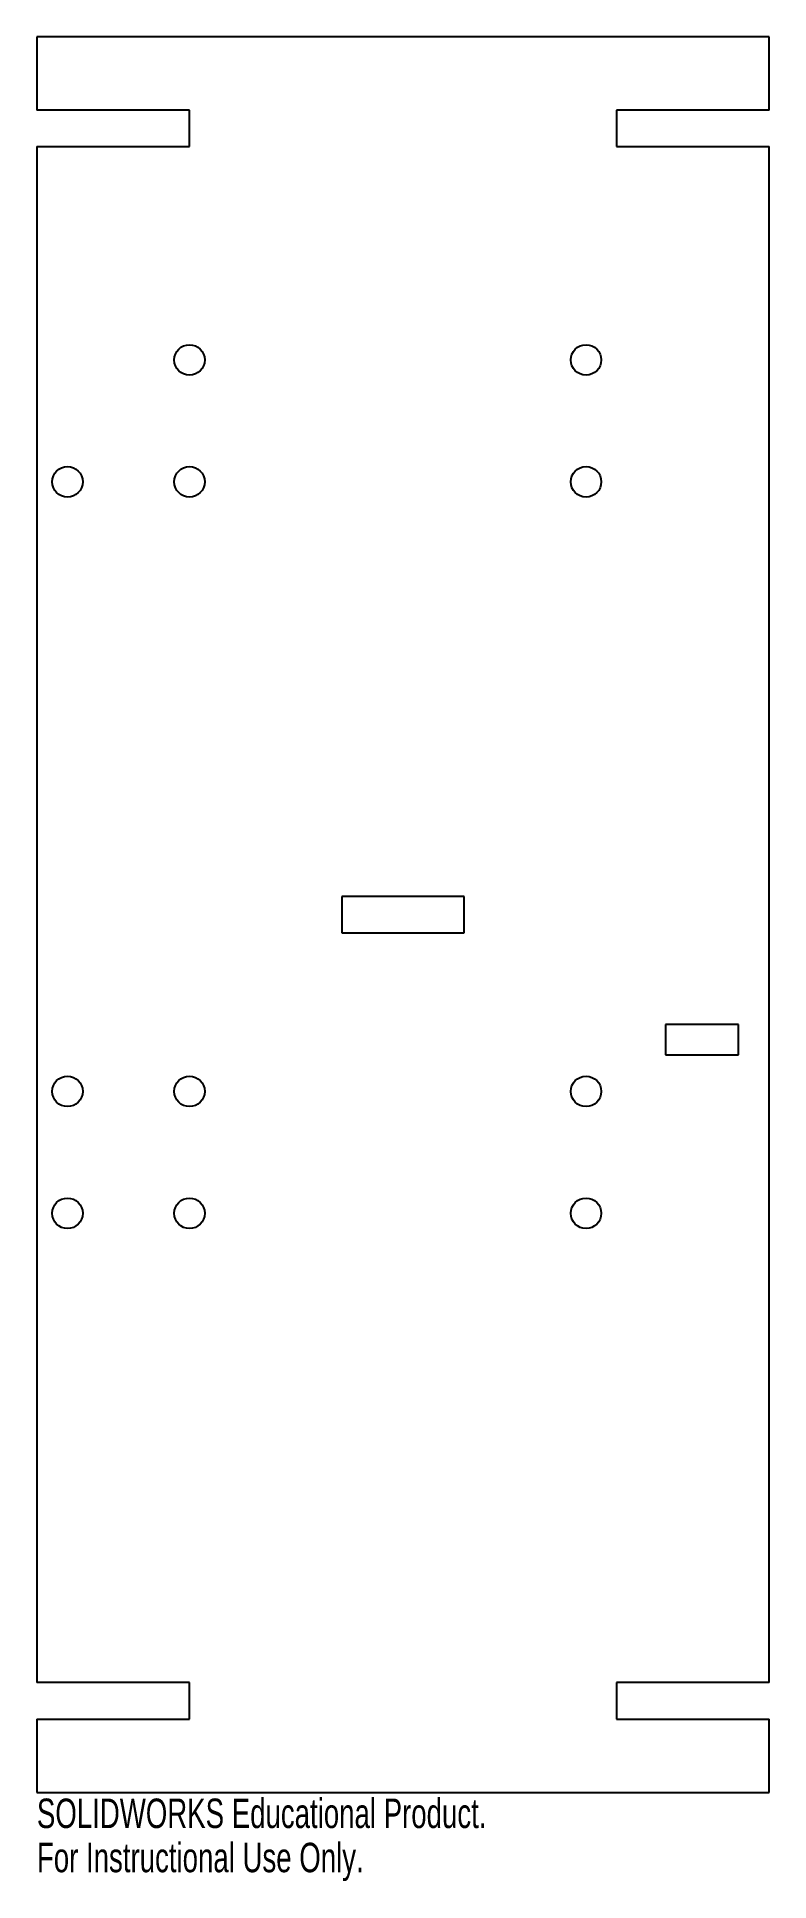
# Model space of a CAD drawing. Header units: millimetres. Extents: x -120 to 0, y -15 to 288.
import ezdxf

# ---------------------------------------------------------------- set-up
doc = ezdxf.new("R2010")
doc.units = ezdxf.units.MM
doc.styles.add('SLDTEXTSTYLE0', font='TXT', dxfattribs={"width": 0.7})

msp = doc.modelspace()

# ---------------------------------------------------------------- linework, layer by layer
at = {"color": 7, "linetype": 'Continuous', "lineweight": 25}
for p, q in [((0, 288), (-120, 288)), ((-120, 288), (-120, 276)), ((0, 276), (0, 288)), ((-95, 276), (-120, 276)), ((-95, 270), (-95, 276)), ((0, 276), (-25, 276)), ((-25, 276), (-25, 270)), ((-120, 270), (-95, 270)), ((-120, 270), (-120, 18)), ((-25, 270), (0, 270)), ((0, 18), (0, 270)), ((-70, 147), (-70, 141)), ((-50, 147), (-70, 147)), ((-50, 141), (-50, 147)), ((-70, 141), (-50, 141)), ((-17, 126), (-17, 121)), ((-5, 126), (-17, 126)), ((-5, 121), (-5, 126)), ((-17, 121), (-5, 121)), ((-95, 18), (-120, 18)), ((-95, 12), (-95, 18)), ((-25, 18), (-25, 12)), ((0, 18), (-25, 18)), ((-120, 12), (-95, 12)), ((-120, 12), (-120, 0)), ((-25, 12), (0, 12)), ((0, 0), (0, 12)), ((-120, 0), (0, 0))]:
    msp.add_line(p, q, dxfattribs=at)
for centre in [(-95, 235), (-30, 235), (-115, 215), (-95, 215), (-30, 215), (-115, 115), (-95, 115), (-30, 115), (-115, 95), (-95, 95), (-30, 95)]:
    msp.add_circle(centre, 2.5, dxfattribs=at)

# ---------------------------------------------------------------- texts
at = {"color": 7, "linetype": 'Continuous', "char_height": 4.8336, "attachment_point": 1, "style": 'SLDTEXTSTYLE0'}
for s, insert in [('SOLIDWORKS Educational Product.', (-120, -1.02)), ('For Instructional Use Only.', (-120, -8.27))]:
    msp.add_mtext(s, dxfattribs=dict(at, insert=insert))

doc.saveas('drawing.dxf')
